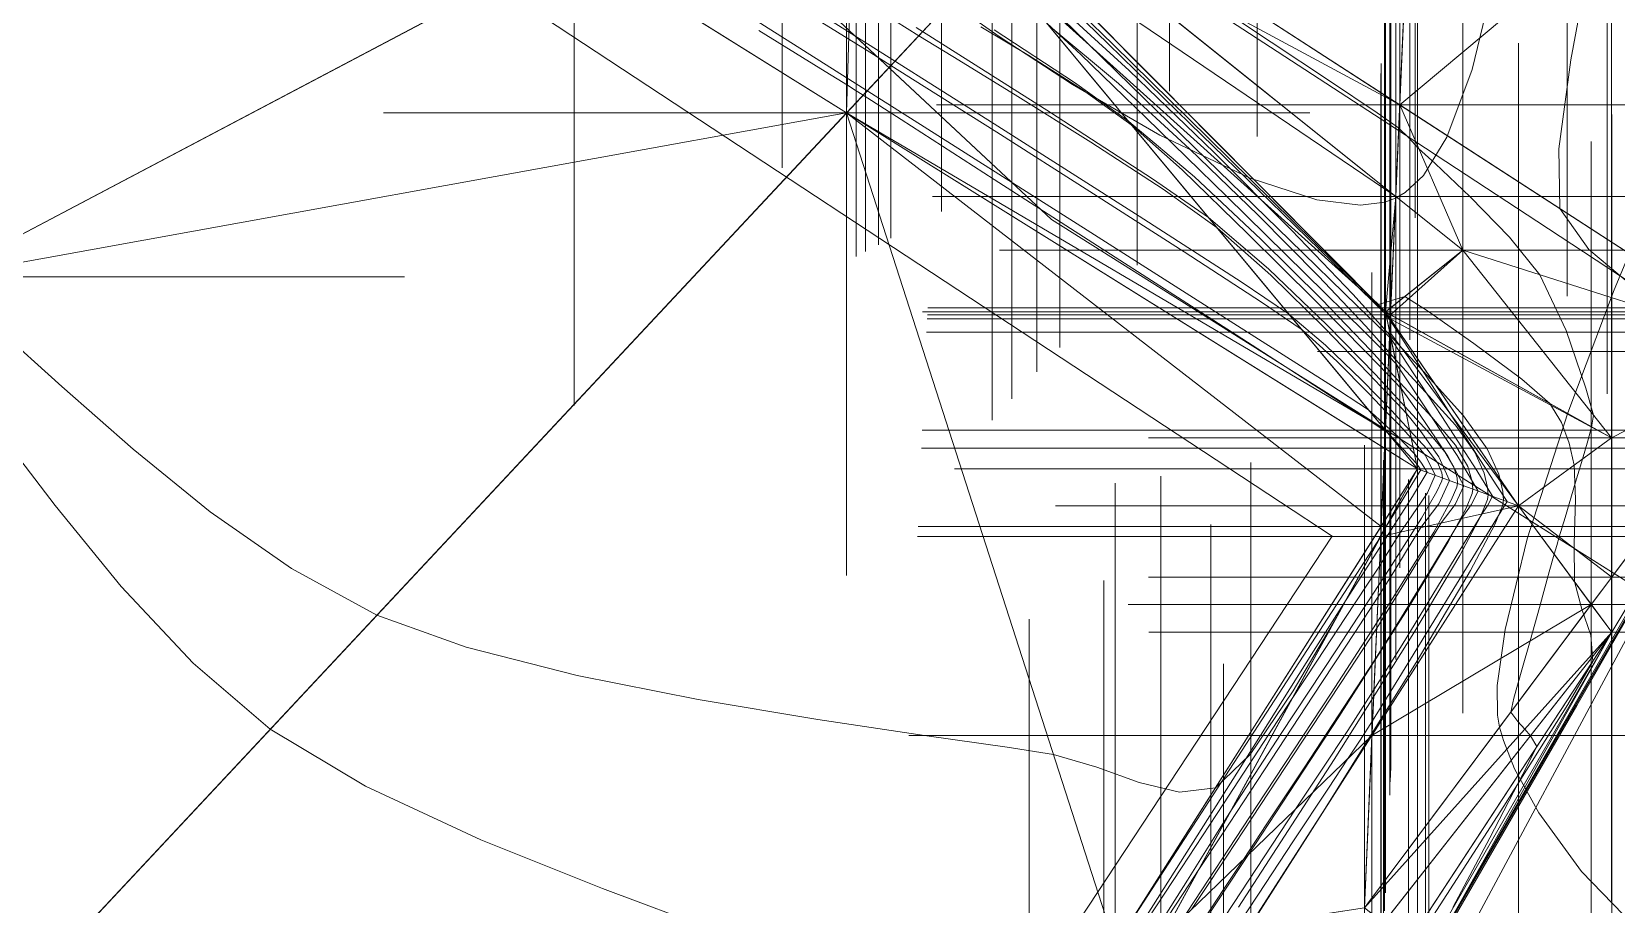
# Model space of a CAD drawing. Header units: metres. Extents: x 7511918 to 7512107, y 4692231 to 4692386.
# Drawn here: x 7512000.7 to 7512010.97, y 4692330.75 to 4692336.41 of the extents above; entities that cross this region are included whole.
import ezdxf

# ---------------------------------------------------------------- set-up
doc = ezdxf.new("R2010")
doc.units = ezdxf.units.M
for name, color, linetype, lineweight in [('E0', 5, 'Continuous', 0), ('E4', 36, 'Continuous', 0), ('germimi  modeli pikat', 1, 'Continuous', 0), ('germimi modeli izo hipse', 11, 'Continuous', 0), ('germimi modeli izo hipse krysore', 11, 'Continuous', 0), ('germimi modeli trek', 1, 'Continuous', 0), ('parcela', 7, 'Continuous', 0), ('Parcela Fqinje', 251, 'Continuous', 0), ('terreni  izohipset themelore', 211, 'Continuous', 0), ('terreni  pikat modelit', 133, 'Continuous', 0), ('terreni izohipset kryesore', 212, 'Continuous', 0), ('terreni trek modelit', 132, 'Continuous', 0), ('Themel pllaka o3 ferizaj pikat', 30, 'Continuous', 0), ('vellimi  izo kryesore', 97, 'Continuous', 0), ('vellimi  pikat', 97, 'Continuous', 0), ('vellimi  trek', 97, 'Continuous', 0), ('vellimi izo themelore', 97, 'Continuous', 0)]:
    doc.layers.add(name, color=color, linetype=linetype, lineweight=lineweight)

msp = doc.modelspace()

# ---------------------------------------------------------------- linework, layer by layer
at = {"layer": 'E0'}
msp.add_polyline3d([(7511985.889, 4692348.979, 609.87), (7511990.108, 4692345.718, 609.956), (7511996.919, 4692341.999, 610.017), (7512000.244, 4692339.46, 610.039), (7512009.681, 4692333.572, 610.386), (7511999.649, 4692317.729, 610.097), (7511986.95, 4692324.418, 610.082), (7511983.234, 4692325.844, 609.9), (7511973.892, 4692318.708, 610.159), (7511969.891, 4692322.577, 609.961), (7511963.499, 4692331.704, 610.011), (7511962.987, 4692333.173, 610.029), (7511963.567, 4692334.532, 610.238), (7511974.871, 4692343.519, 610.106), (7511981.143, 4692348.96, 609.888), (7511983.391, 4692350.91, 609.88)], close=True, dxfattribs=at)
at = {"layer": 'E4'}
msp.add_polyline3d([(7511962.213, 4692332.175, 616.313), (7511962.469, 4692334.342, 617.404), (7511973.702, 4692343.821, 618.238), (7511979.794, 4692349.39, 619.18), (7511983.029, 4692352.493, 619.77), (7511985.077, 4692352.216, 619.726), (7511988.649, 4692349.45, 619.144), (7511997.147, 4692344.168, 618.752), (7512005.565, 4692338.523, 618.335), (7512012.032, 4692334.332, 618.387), (7512009.997, 4692330.538, 619.22)], dxfattribs=at)
at = {"layer": 'germimi  modeli pikat', "color": 1, "linetype": 'Continuous', "lineweight": 0}
for p, q in [((7512009.973, 4692334.139, 617.048), (7512009.973, 4692335.839, 617.048)), ((7512009.473, 4692333.739, 616.984), (7512009.473, 4692335.439, 616.984)), ((7512009.123, 4692334.989, 617.048), (7512010.823, 4692334.989, 617.048)), ((7512010.937, 4692332.922, 617.006), (7512010.937, 4692334.622, 617.006)), ((7512008.623, 4692334.589, 616.984), (7512010.323, 4692334.589, 616.984)), ((7512009.681, 4692332.722, 610.386), (7512009.681, 4692334.422, 610.386)), ((7512010.335, 4692332.482, 616.991), (7512010.335, 4692334.182, 616.991)), ((7512010.087, 4692333.772, 617.006), (7512011.787, 4692333.772, 617.006)), ((7512008.831, 4692333.572, 610.386), (7512010.531, 4692333.572, 610.386)), ((7512009.485, 4692333.332, 616.991), (7512011.185, 4692333.332, 616.991)), ((7512010.939, 4692331.663, 617.006), (7512010.939, 4692333.363, 617.006)), ((7512010.089, 4692332.513, 617.006), (7512011.789, 4692332.513, 617.006))]:
    msp.add_line(p, q, dxfattribs=at)
at = {"layer": 'germimi modeli izo hipse', "color": 11, "linetype": 'Continuous', "lineweight": 0, "elevation": 615}
msp.add_lwpolyline([(7512008.52, 4692330.731), (7512009.14, 4692331.688), (7512009.656, 4692332.508), (7512009.954, 4692333.009), (7512010.09, 4692333.267), (7512010.133, 4692333.373), (7512010.138, 4692333.404), (7512010.134, 4692333.451), (7512010.113, 4692333.544), (7512010.051, 4692333.679), (7512009.926, 4692333.854), (7512009.731, 4692334.069), (7512009.536, 4692334.283), (7512009.345, 4692334.496), (7512009.038, 4692334.82), (7512008.647, 4692335.217), (7512008.204, 4692335.646), (7512007.742, 4692336.069), (7512007.292, 4692336.446)], dxfattribs=at)
at = {"layer": 'germimi modeli izo hipse krysore', "color": 11, "linetype": 'Continuous', "lineweight": 0}
for points, elevation in [([(7512011.14, 4692334.725), (7512010.454, 4692335.178), (7512009.538, 4692335.777), (7512008.549, 4692336.422), (7512007.643, 4692337.009), (7512006.978, 4692337.437), (7512006.712, 4692337.603), (7512006.622, 4692337.574), (7512006.534, 4692337.548), (7512006.415, 4692337.656), (7512006.172, 4692337.896), (7512005.912, 4692338.153), (7512005.738, 4692338.314), (7512005.612, 4692338.403), (7512005.483, 4692338.48), (7512005.35, 4692338.561), (7512005.045, 4692338.76), (7512004.305, 4692339.244), (7512003.255, 4692339.932), (7512002.019, 4692340.742), (7512000.721, 4692341.591)], 618), ([(7512007.78, 4692330.445), (7512008.509, 4692331.6), (7512009.007, 4692332.389), (7512009.217, 4692332.722), (7512009.436, 4692333.063), (7512009.647, 4692333.393), (7512009.742, 4692333.55), (7512009.707, 4692333.609), (7512009.662, 4692333.667), (7512009.55, 4692333.783), (7512009.363, 4692333.954), (7512009.106, 4692334.122), (7512008.467, 4692334.529), (7512007.54, 4692335.118), (7512006.419, 4692335.83), (7512005.197, 4692336.604), (7512003.968, 4692337.383), (7512002.826, 4692338.106), (7512001.865, 4692338.714), (7512001.178, 4692339.149), (7512000.86, 4692339.351), (7512000.613, 4692339.51)], 611), ([(7512009.63, 4692330.44), (7512010.239, 4692331.385), (7512010.655, 4692332.045), (7512010.815, 4692332.324), (7512010.803, 4692332.493), (7512010.744, 4692332.662), (7512010.697, 4692332.841), (7512010.694, 4692333.086), (7512010.704, 4692333.376), (7512010.696, 4692333.596), (7512010.662, 4692333.739), (7512010.612, 4692333.872), (7512010.538, 4692333.995), (7512010.357, 4692334.152), (7512010.046, 4692334.384), (7512009.745, 4692334.595), (7512009.598, 4692334.689), (7512009.512, 4692334.662), (7512009.427, 4692334.636), (7512009.269, 4692334.786), (7512008.875, 4692335.174), (7512008.327, 4692335.715), (7512007.709, 4692336.323), (7512007.102, 4692336.912)], 617), ([(7512008.365, 4692330.254), (7512009.081, 4692331.37), (7512009.678, 4692332.328), (7512010.024, 4692332.913), (7512010.182, 4692333.212), (7512010.231, 4692333.333), (7512010.237, 4692333.368), (7512010.233, 4692333.425), (7512010.207, 4692333.538), (7512010.131, 4692333.702), (7512009.979, 4692333.916), (7512009.742, 4692334.177), (7512009.504, 4692334.437), (7512009.261, 4692334.705), (7512008.863, 4692335.119), (7512008.362, 4692335.622), (7512007.812, 4692336.153), (7512007.265, 4692336.655)], 616), ([(7512007.676, 4692330.093), (7512008.189, 4692330.906), (7512008.461, 4692331.337), (7512008.793, 4692331.85), (7512009.159, 4692332.406), (7512009.497, 4692332.922), (7512009.706, 4692333.253), (7512009.805, 4692333.425), (7512009.837, 4692333.495), (7512009.841, 4692333.513), (7512009.837, 4692333.546), (7512009.811, 4692333.609), (7512009.74, 4692333.701), (7512009.63, 4692333.821), (7512009.514, 4692333.948), (7512009.319, 4692334.147), (7512009.084, 4692334.373), (7512008.845, 4692334.577), (7512008.537, 4692334.785), (7512007.877, 4692335.21), (7512006.962, 4692335.792), (7512005.888, 4692336.471)], 612), ([(7512008.146, 4692330.636), (7512008.637, 4692331.383), (7512009.121, 4692332.118), (7512009.538, 4692332.762), (7512009.785, 4692333.162), (7512009.899, 4692333.369), (7512009.935, 4692333.453), (7512009.94, 4692333.477), (7512009.937, 4692333.513), (7512009.916, 4692333.582), (7512009.858, 4692333.683), (7512009.748, 4692333.813), (7512009.599, 4692333.975), (7512009.411, 4692334.181), (7512009.095, 4692334.504), (7512008.714, 4692334.869), (7512008.327, 4692335.2), (7512007.964, 4692335.452), (7512007.302, 4692335.881), (7512006.433, 4692336.432)], 613), ([(7512008.042, 4692330.248), (7512008.627, 4692331.135), (7512009.17, 4692331.964), (7512009.62, 4692332.669), (7512009.879, 4692333.099), (7512009.998, 4692333.321), (7512010.034, 4692333.413), (7512010.039, 4692333.441), (7512010.034, 4692333.49), (7512010.006, 4692333.586), (7512009.926, 4692333.725), (7512009.773, 4692333.906), (7512009.567, 4692334.129), (7512009.376, 4692334.34), (7512009.061, 4692334.669), (7512008.666, 4692335.061), (7512008.235, 4692335.464), (7512007.81, 4692335.823), (7512007.457, 4692336.076), (7512006.937, 4692336.418)], 614), ([(7512009.37, 4692329.717), (7512010.073, 4692330.931), (7512010.712, 4692332.037), (7512011.235, 4692332.947)], 618)]:
    msp.add_lwpolyline(points, dxfattribs=dict(at, elevation=elevation))
at = {"layer": 'germimi modeli trek', "color": 1, "linetype": 'Continuous', "lineweight": 0}
for points in [[(7511999.649, 4692317.729, 610.097), (7512009.681, 4692333.572, 610.386), (7512000.244, 4692339.46, 610.039)], [(7512005.565, 4692338.523, 618.335), (7512000.244, 4692339.46, 610.039), (7512009.681, 4692333.572, 610.386)], [(7512005.565, 4692338.523, 618.335), (7512009.681, 4692333.572, 610.386), (7512009.473, 4692334.589, 616.984)], [(7512005.565, 4692338.523, 618.335), (7512009.473, 4692334.589, 616.984), (7512009.973, 4692334.989, 617.048)], [(7512005.565, 4692338.523, 618.335), (7512009.973, 4692334.989, 617.048), (7512012.032, 4692334.332, 618.387)], [(7512005.565, 4692338.523, 618.335), (7512012.032, 4692334.332, 618.387), (7512012.964, 4692336.495, 618.664)], [(7512010.937, 4692333.772, 617.006), (7512009.973, 4692334.989, 617.048), (7512009.473, 4692334.589, 616.984)], [(7512012.032, 4692334.332, 618.387), (7512009.973, 4692334.989, 617.048), (7512010.937, 4692333.772, 617.006)], [(7512009.473, 4692334.589, 616.984), (7512009.681, 4692333.572, 610.386), (7512010.335, 4692333.332, 616.991)], [(7512010.937, 4692333.772, 617.006), (7512009.473, 4692334.589, 616.984), (7512010.335, 4692333.332, 616.991)], [(7512012.032, 4692334.332, 618.387), (7512010.939, 4692332.513, 617.006), (7512005.204, 4692322.547, 618.345)], [(7512005.204, 4692322.547, 618.345), (7512011.847, 4692328.753, 619.211), (7512012.032, 4692334.332, 618.387)], [(7512012.032, 4692334.332, 618.387), (7512010.937, 4692333.772, 617.006), (7512010.939, 4692332.513, 617.006)], [(7512010.939, 4692332.513, 617.006), (7512010.937, 4692333.772, 617.006), (7512010.335, 4692333.332, 616.991)], [(7512004.911, 4692324.834, 616.697), (7512009.681, 4692333.572, 610.386), (7511999.649, 4692317.729, 610.097)], [(7512010.335, 4692333.332, 616.991), (7512009.681, 4692333.572, 610.386), (7512004.911, 4692324.834, 616.697)], [(7512004.911, 4692324.834, 616.697), (7512010.939, 4692332.513, 617.006), (7512010.335, 4692333.332, 616.991)], [(7512005.632, 4692324.41, 616.749), (7512010.939, 4692332.513, 617.006), (7512004.911, 4692324.834, 616.697)], [(7512010.939, 4692332.513, 617.006), (7512005.632, 4692324.41, 616.749), (7512005.204, 4692322.547, 618.345)]]:
    msp.add_3dface(points, dxfattribs=at)
at = {"layer": 'parcela', "elevation": 609.752}
msp.add_lwpolyline([(7512014.001, 4692331.061), (7512007.601, 4692322.736), (7511996.728, 4692308.593), (7511996.478, 4692308.808), (7511984.225, 4692318.67), (7511979.511, 4692314.209), (7511960.838, 4692336.459), (7511966.627, 4692340.808), (7511982.769, 4692353.148), (7511985.853, 4692355.253), (7512004.361, 4692337.945), (7512007.31, 4692335.187), (7512013.22, 4692331.467), (7512014.001, 4692331.061)], dxfattribs=at)
at = {"layer": 'Parcela Fqinje', "elevation": 609.752, "flags": 128}
msp.add_lwpolyline([(7512100.154, 4692320.526), (7512099.37, 4692321.114), (7512090.4, 4692328.334), (7512084.23, 4692331.224), (7512078.21, 4692330.164), (7512066.38, 4692329.075), (7512056.28, 4692327.065), (7512044.93, 4692326.926), (7512038.19, 4692326.936), (7512031.28, 4692327.606), (7512025.23, 4692326.976), (7512017.28, 4692329.357), (7512013.22, 4692331.467), (7512007.31, 4692335.187), (7511984.021, 4692356.967), (7511973.491, 4692368.387), (7511969.121, 4692372.097), (7511960.895, 4692377.202)], dxfattribs=at)
at = {"layer": 'terreni  izohipset themelore', "color": 211, "linetype": 'Continuous', "lineweight": 0, "elevation": 619}
for points in [[(7512005.128, 4692330.58), (7512004.4, 4692330.851), (7512003.613, 4692331.166), (7512002.865, 4692331.515), (7512002.248, 4692331.885), (7512001.748, 4692332.312), (7512001.283, 4692332.81), (7512000.855, 4692333.335), (7512000.464, 4692333.845), (7512000.11, 4692334.297), (7511999.795, 4692334.647), (7511999.436, 4692334.962), (7511999.072, 4692335.241), (7511998.708, 4692335.511), (7511998.349, 4692335.795), (7511998.001, 4692336.119), (7511997.698, 4692336.459), (7511997.362, 4692336.875), (7511997.005, 4692337.347), (7511996.634, 4692337.852), (7511996.259, 4692338.371), (7511995.89, 4692338.881), (7511995.535, 4692339.392)], [(7512011.231, 4692335.395), (7512010.955, 4692334.732), (7512010.655, 4692333.934), (7512010.391, 4692333.118), (7512010.247, 4692332.53), (7512010.197, 4692332.167), (7512010.199, 4692331.975), (7512010.212, 4692331.898), (7512010.237, 4692331.81), (7512010.309, 4692331.627), (7512010.466, 4692331.341), (7512010.743, 4692330.961), (7512011.148, 4692330.543)]]:
    msp.add_lwpolyline(points, dxfattribs=at)
at = {"layer": 'terreni  pikat modelit', "color": 133, "linetype": 'Continuous', "lineweight": 0}
msp.add_line((7512009.336, 4692329.876, 619.295), (7512009.336, 4692331.576, 619.295), dxfattribs=at)
at = {"layer": 'terreni izohipset kryesore', "color": 212, "linetype": 'Continuous', "lineweight": 0, "elevation": 620}
msp.add_lwpolyline([(7512006.652, 4692336.597), (7512006.969, 4692336.374), (7512007.446, 4692336.063), (7512008.011, 4692335.734), (7512008.596, 4692335.455), (7512009.029, 4692335.315), (7512009.311, 4692335.281), (7512009.469, 4692335.301), (7512009.538, 4692335.326), (7512009.601, 4692335.363), (7512009.718, 4692335.473), (7512009.871, 4692335.721), (7512010.035, 4692336.161), (7512010.189, 4692336.804)], dxfattribs=at)
at = {"layer": 'terreni trek modelit', "color": 132, "linetype": 'Continuous', "lineweight": 0}
for points in [[(7511996.72, 4692333.022, 618.474), (7512002.147, 4692346.142, 620.702), (7511994.295, 4692337.03, 618.566)], [(7511996.72, 4692333.022, 618.474), (7512009.739, 4692339.9, 620.701), (7512002.147, 4692346.142, 620.702)], [(7511999.8, 4692329.265, 618.444), (7512009.739, 4692339.9, 620.701), (7511996.72, 4692333.022, 618.474)], [(7511999.8, 4692329.265, 618.444), (7512009.336, 4692330.726, 619.295), (7512009.739, 4692339.9, 620.701)], [(7512009.739, 4692339.9, 620.701), (7512009.336, 4692330.726, 619.295), (7512012.032, 4692334.332, 618.387)], [(7512012.964, 4692336.495, 618.664), (7512009.739, 4692339.9, 620.701), (7512012.032, 4692334.332, 618.387)], [(7512011.847, 4692328.753, 619.211), (7512012.032, 4692334.332, 618.387), (7512009.336, 4692330.726, 619.295)]]:
    msp.add_3dface(points, dxfattribs=at)
at = {"layer": 'Themel pllaka o3 ferizaj pikat', "elevation": 609.752, "flags": 128}
msp.add_lwpolyline([(7512009.128, 4692333.136), (7511999.067, 4692317.853), (7511996.7, 4692314.26), (7511986.973, 4692320.665, 0.158744), (7511982.972, 4692321.761, 0.158634), (7511979.093, 4692320.292), (7511976.341, 4692318.082), (7511974.776, 4692320.031), (7511963.942, 4692333.519), (7511984.035, 4692349.657)], format="xyb", close=True, dxfattribs=at)
at = {"layer": 'vellimi  izo kryesore', "color": 97, "linetype": 'Continuous', "lineweight": 0}
for points, elevation in [([(7512008.508, 4692330.599), (7512008.646, 4692330.809), (7512008.877, 4692331.16), (7512009.103, 4692331.503), (7512009.226, 4692331.69), (7512009.308, 4692331.814), (7512009.389, 4692331.939), (7512009.541, 4692332.186), (7512009.827, 4692332.652), (7512010.104, 4692333.104), (7512010.229, 4692333.308), (7512010.26, 4692333.36), (7512010.195, 4692333.462), (7512010.049, 4692333.687), (7512009.899, 4692333.92), (7512009.74, 4692334.167), (7512009.578, 4692334.418), (7512009.503, 4692334.533), (7512009.473, 4692334.577), (7512009.402, 4692334.646), (7512009.299, 4692334.746), (7512009.127, 4692334.914), (7512008.727, 4692335.303), (7512008.208, 4692335.809), (7512007.677, 4692336.326), (7512007.241, 4692336.751)], -3), ([(7512011.057, 4692334.769), (7512010.789, 4692334.994), (7512010.602, 4692335.259), (7512010.596, 4692335.647), (7512010.674, 4692336.224), (7512010.771, 4692336.748)], -1), ([(7512008.371, 4692330.578), (7512008.487, 4692330.755), (7512008.686, 4692331.056), (7512008.889, 4692331.365), (7512009.062, 4692331.626), (7512009.228, 4692331.876), (7512009.398, 4692332.139), (7512009.58, 4692332.432), (7512009.81, 4692332.807), (7512010.008, 4692333.133), (7512010.097, 4692333.279), (7512010.136, 4692333.336), (7512010.167, 4692333.394), (7512010.064, 4692333.56), (7512009.838, 4692333.91), (7512009.612, 4692334.257), (7512009.509, 4692334.415), (7512009.473, 4692334.451), (7512009.292, 4692334.627), (7512008.853, 4692335.054), (7512008.313, 4692335.58), (7512007.824, 4692336.056), (7512007.542, 4692336.331), (7512007.3, 4692336.567)], -4), ([(7512009.908, 4692330.728), (7512010.149, 4692331.181), (7512010.363, 4692331.592), (7512010.454, 4692331.773), (7512010.412, 4692331.841), (7512010.375, 4692331.885), (7512010.331, 4692331.934), (7512010.284, 4692331.994), (7512010.305, 4692332.086), (7512010.357, 4692332.268), (7512010.411, 4692332.457), (7512010.47, 4692332.672), (7512010.534, 4692332.904), (7512010.566, 4692333.019), (7512010.582, 4692333.075), (7512010.598, 4692333.13), (7512010.636, 4692333.256), (7512010.704, 4692333.485), (7512010.748, 4692333.634), (7512010.783, 4692333.753), (7512010.808, 4692333.842), (7512010.82, 4692333.92), (7512010.77, 4692334.095), (7512010.643, 4692334.468), (7512010.473, 4692334.829), (7512010.277, 4692335.074), (7512010.022, 4692335.336), (7512009.795, 4692335.55), (7512009.687, 4692335.649), (7512009.624, 4692335.717), (7512009.558, 4692335.783), (7512009.418, 4692335.879), (7512009.109, 4692336.086), (7512008.732, 4692336.337), (7512008.391, 4692336.565)], -2), ([(7512007.932, 4692330.65), (7512008.151, 4692330.985), (7512008.423, 4692331.401), (7512008.682, 4692331.798), (7512008.864, 4692332.076), (7512009.033, 4692332.332), (7512009.21, 4692332.601), (7512009.357, 4692332.824), (7512009.433, 4692332.941), (7512009.501, 4692333.051), (7512009.569, 4692333.162), (7512009.644, 4692333.268), (7512009.745, 4692333.416), (7512009.794, 4692333.53), (7512009.731, 4692333.659), (7512009.641, 4692333.769), (7512009.561, 4692333.857), (7512009.477, 4692333.942), (7512009.364, 4692334.061), (7512009.158, 4692334.27), (7512008.932, 4692334.472), (7512008.669, 4692334.653), (7512008.169, 4692334.978), (7512007.557, 4692335.37), (7512006.954, 4692335.754), (7512006.484, 4692336.051), (7512006.269, 4692336.187), (7512006.133, 4692336.272), (7512005.996, 4692336.356), (7512005.747, 4692336.51)], -8), ([(7512008.063, 4692330.669), (7512008.161, 4692330.819), (7512008.263, 4692330.975), (7512008.416, 4692331.206), (7512008.689, 4692331.621), (7512009.003, 4692332.098), (7512009.275, 4692332.512), (7512009.424, 4692332.741), (7512009.526, 4692332.904), (7512009.622, 4692333.061), (7512009.701, 4692333.191), (7512009.819, 4692333.344), (7512009.888, 4692333.496), (7512009.819, 4692333.65), (7512009.69, 4692333.829), (7512009.608, 4692333.93), (7512009.546, 4692333.998), (7512009.483, 4692334.063), (7512009.36, 4692334.193), (7512009.082, 4692334.481), (7512008.73, 4692334.828), (7512008.382, 4692335.135), (7512008.033, 4692335.384), (7512007.563, 4692335.69), (7512007.074, 4692335.996), (7512006.669, 4692336.244), (7512006.449, 4692336.379), (7512006.299, 4692336.473)], -7), ([(7512000.474, 4692334.486), (7512000.897, 4692334.106), (7512001.36, 4692333.699), (7512001.858, 4692333.294), (7512002.385, 4692332.925), (7512002.939, 4692332.623), (7512003.517, 4692332.415), (7512004.236, 4692332.232), (7512005.02, 4692332.076), (7512005.795, 4692331.946), (7512006.487, 4692331.843), (7512007.021, 4692331.768), (7512007.322, 4692331.721), (7512007.603, 4692331.638), (7512007.878, 4692331.539), (7512008.138, 4692331.477), (7512008.372, 4692331.505), (7512008.595, 4692331.721), (7512008.874, 4692332.132), (7512009.148, 4692332.598), (7512009.358, 4692332.981), (7512009.442, 4692333.141), (7512009.478, 4692333.199), (7512009.537, 4692333.295), (7512009.644, 4692333.47), (7512009.701, 4692333.565), (7512009.674, 4692333.607), (7512009.588, 4692333.699), (7512009.489, 4692333.802), (7512009.426, 4692333.847), (7512009.36, 4692333.889), (7512009.111, 4692334.05), (7512008.505, 4692334.44), (7512007.721, 4692334.944), (7512006.938, 4692335.448), (7512006.335, 4692335.837), (7512006.089, 4692335.995), (7512006.038, 4692336.026), (7512005.987, 4692336.058), (7512005.814, 4692336.165), (7512005.412, 4692336.414)], -9), ([(7512008.216, 4692330.716), (7512008.336, 4692330.898), (7512008.606, 4692331.307), (7512008.935, 4692331.806), (7512009.235, 4692332.262), (7512009.416, 4692332.54), (7512009.581, 4692332.807), (7512009.738, 4692333.065), (7512009.833, 4692333.221), (7512009.924, 4692333.341), (7512009.981, 4692333.462), (7512009.877, 4692333.655), (7512009.684, 4692333.939), (7512009.575, 4692334.092), (7512009.532, 4692334.138), (7512009.488, 4692334.184), (7512009.349, 4692334.326), (7512009.014, 4692334.666), (7512008.582, 4692335.096), (7512008.155, 4692335.509), (7512007.832, 4692335.797), (7512007.507, 4692336.031), (7512007.163, 4692336.251), (7512006.852, 4692336.437)], -6), ([(7512009.875, 4692330.616), (7512010.001, 4692330.835), (7512010.29, 4692331.336), (7512010.66, 4692331.979), (7512011.028, 4692332.619)], -1)]:
    msp.add_lwpolyline(points, dxfattribs=dict(at, elevation=elevation))
at = {"layer": 'vellimi  pikat', "color": 97, "linetype": 'Continuous', "lineweight": 0}
for p, q in [((7512008.073, 4692336.02, -1.67), (7512008.073, 4692342.02, -1.67)), ((7512008.642, 4692335.726, -1.715), (7512008.642, 4692341.726, -1.715)), ((7512005.565, 4692335.523, -1.757), (7512005.565, 4692341.523, -1.757)), ((7512006.597, 4692335.24, -1.783), (7512006.597, 4692341.24, -1.783)), ((7512009.664, 4692335.199, -1.721), (7512009.664, 4692341.199, -1.721)), ((7512006.105, 4692334.98, -1.931), (7512006.105, 4692340.98, -1.931)), ((7512006.188, 4692335.024, -1.94), (7512006.188, 4692341.024, -1.94)), ((7512006.269, 4692335.067, -1.767), (7512006.269, 4692341.067, -1.767)), ((7512006.043, 4692334.948, -2.658), (7512006.043, 4692340.948, -2.658)), ((7512007.863, 4692334.893, -1.838), (7512007.863, 4692340.893, -1.838)), ((7512010.649, 4692334.69, -1.08), (7512010.649, 4692340.69, -1.08)), ((7512009.63, 4692334.409, -1.803), (7512009.63, 4692340.409, -1.803)), ((7512007.363, 4692334.358, -1.812), (7512007.363, 4692340.358, -1.812)), ((7512007.215, 4692334.2, -2.275), (7512007.215, 4692340.2, -2.275)), ((7512010.909, 4692334.058, -0.947), (7512010.909, 4692340.058, -0.947)), ((7512004.216, 4692333.982, -9.571), (7512004.216, 4692339.982, -9.571)), ((7512007.053, 4692334.025, -2.27), (7512007.053, 4692340.025, -2.27)), ((7512006.924, 4692333.888, -4.352), (7512006.924, 4692339.888, -4.352)), ((7512009.565, 4692332.931, -1.726), (7512009.565, 4692338.931, -1.726)), ((7512005.982, 4692332.88, -9.598), (7512005.982, 4692338.88, -9.598)), ((7512009.539, 4692332.337, -2.827), (7512009.539, 4692338.337, -2.827)), ((7512009.973, 4692331.989, -2.641), (7512009.973, 4692337.989, -2.641)), ((7512009.473, 4692331.589, -2.901), (7512009.473, 4692337.589, -2.901)), ((7512009.507, 4692331.616, -2.903), (7512009.507, 4692337.616, -2.903)), ((7512009.504, 4692331.544, -2.896), (7512009.504, 4692337.544, -2.896)), ((7512009.505, 4692331.571, -2.9), (7512009.505, 4692337.571, -2.9)), ((7512009.5, 4692331.457, -3.737), (7512009.5, 4692337.457, -3.737)), ((7512009.472, 4692330.823, -8.98), (7512009.472, 4692336.823, -8.98)), ((7512010.937, 4692330.772, -1.911), (7512010.937, 4692336.772, -1.911)), ((7512009.467, 4692330.706, -9.374), (7512009.467, 4692336.706, -9.374)), ((7512009.681, 4692330.572, -9.219), (7512009.681, 4692336.572, -9.219)), ((7512010.335, 4692330.332, -2.194), (7512010.335, 4692336.332, -2.194)), ((7512009.445, 4692330.199, -9.295), (7512009.445, 4692336.199, -9.295)), ((7512009.442, 4692330.134, -8.961), (7512009.442, 4692336.134, -8.961)), ((7512002.982, 4692335.88, -9.598), (7512008.982, 4692335.88, -9.598)), ((7512006.565, 4692335.931, -1.726), (7512012.565, 4692335.931, -1.726)), ((7512010.938, 4692329.869, -1.749), (7512010.938, 4692335.869, -1.749)), ((7512010.806, 4692329.693, -1.797), (7512010.806, 4692335.693, -1.797)), ((7512010.939, 4692329.513, -1.8), (7512010.939, 4692335.513, -1.8)), ((7512006.539, 4692335.337, -2.827), (7512012.539, 4692335.337, -2.827)), ((7512006.973, 4692334.989, -2.641), (7512012.973, 4692334.989, -2.641)), ((7511997.117, 4692334.817, -9.004), (7512003.117, 4692334.817, -9.004)), ((7512009.385, 4692328.844, -2.527), (7512009.385, 4692334.844, -2.527)), ((7512006.507, 4692334.616, -2.903), (7512012.507, 4692334.616, -2.903)), ((7512006.473, 4692334.589, -2.901), (7512012.473, 4692334.589, -2.901)), ((7512006.504, 4692334.544, -2.896), (7512012.504, 4692334.544, -2.896)), ((7512006.505, 4692334.571, -2.9), (7512012.505, 4692334.571, -2.9)), ((7512006.5, 4692334.457, -3.737), (7512012.5, 4692334.457, -3.737)), ((7512009.032, 4692334.332), (7512015.032, 4692334.332)), ((7512006.472, 4692333.823, -8.98), (7512012.472, 4692333.823, -8.98)), ((7512006.467, 4692333.706, -9.374), (7512012.467, 4692333.706, -9.374)), ((7512007.937, 4692333.772, -1.911), (7512013.937, 4692333.772, -1.911)), ((7512009.336, 4692327.726, -2.369), (7512009.336, 4692333.726, -2.369)), ((7512008.6, 4692327.613, -2.332), (7512008.6, 4692333.613, -2.332)), ((7512009.46, 4692327.629, -2.361), (7512009.46, 4692333.629, -2.361)), ((7512006.681, 4692333.572, -9.219), (7512012.681, 4692333.572, -9.219)), ((7512008.017, 4692327.524, -6.59), (7512008.017, 4692333.524, -6.59)), ((7512009.622, 4692327.502, -2.343), (7512009.622, 4692333.502, -2.343)), ((7512007.722, 4692327.479, -8.821), (7512007.722, 4692333.479, -8.821)), ((7512009.732, 4692327.415, -1.994), (7512009.732, 4692333.415, -1.994)), ((7512009.753, 4692327.398, -0.908), (7512009.753, 4692333.398, -0.908)), ((7512007.335, 4692333.332, -2.194), (7512013.335, 4692333.332, -2.194)), ((7512006.445, 4692333.199, -9.295), (7512012.445, 4692333.199, -9.295)), ((7512008.342, 4692327.21, -2.292), (7512008.342, 4692333.21, -2.292)), ((7512006.442, 4692333.134, -8.961), (7512012.442, 4692333.134, -8.961)), ((7512007.938, 4692332.869, -1.749), (7512013.938, 4692332.869, -1.749)), ((7512007.649, 4692326.849, -6.016), (7512007.649, 4692332.849, -6.016)), ((7512007.806, 4692332.693, -1.797), (7512013.806, 4692332.693, -1.797)), ((7512007.164, 4692326.598, -8.719), (7512007.164, 4692332.598, -8.719)), ((7512007.939, 4692332.513, -1.8), (7512013.939, 4692332.513, -1.8)), ((7512008.423, 4692326.308, -2.057), (7512008.423, 4692332.308, -2.057)), ((7512006.385, 4692331.844, -2.527), (7512012.385, 4692331.844, -2.527))]:
    msp.add_line(p, q, dxfattribs=at)
at = {"layer": 'vellimi  trek', "color": 97, "linetype": 'Continuous', "lineweight": 0}
for points in [[(7512000.244, 4692339.46, -9.618), (7512000.117, 4692334.817, -9.004), (7512004.216, 4692336.982, -9.571)], [(7512006.043, 4692337.948, -2.658), (7512004.216, 4692336.982, -9.571), (7512005.982, 4692335.88, -9.598)], [(7512006.043, 4692337.948, -2.658), (7512005.982, 4692335.88, -9.598), (7512006.924, 4692336.888, -4.352)], [(7512007.363, 4692337.358, -1.812), (7512009.565, 4692335.931, -1.726), (7512009.63, 4692337.409, -1.803)], [(7512010.909, 4692337.058, -0.947), (7512009.63, 4692337.409, -1.803), (7512009.565, 4692335.931, -1.726)], [(7512007.215, 4692337.2, -2.275), (7512009.565, 4692335.931, -1.726), (7512007.363, 4692337.358, -1.812)], [(7512009.539, 4692335.337, -2.827), (7512007.215, 4692337.2, -2.275), (7512007.053, 4692337.025, -2.27)], [(7512009.539, 4692335.337, -2.827), (7512009.565, 4692335.931, -1.726), (7512007.215, 4692337.2, -2.275)], [(7512004.216, 4692336.982, -9.571), (7512000.117, 4692334.817, -9.004), (7512005.982, 4692335.88, -9.598)], [(7512007.053, 4692337.025, -2.27), (7512006.924, 4692336.888, -4.352), (7512009.473, 4692334.589, -2.901)], [(7512009.473, 4692334.589, -2.901), (7512009.539, 4692335.337, -2.827), (7512007.053, 4692337.025, -2.27)], [(7512009.565, 4692335.931, -1.726), (7512012.032, 4692334.332), (7512010.909, 4692337.058, -0.947)], [(7512012.964, 4692336.495), (7512010.909, 4692337.058, -0.947), (7512012.032, 4692334.332)], [(7512006.924, 4692336.888, -4.352), (7512005.982, 4692335.88, -9.598), (7512009.472, 4692333.823, -8.98)], [(7512009.472, 4692333.823, -8.98), (7512009.473, 4692334.589, -2.901), (7512006.924, 4692336.888, -4.352)], [(7512005.982, 4692335.88, -9.598), (7511999.97, 4692329.447, -8.417), (7512007.722, 4692330.479, -8.821)], [(7512005.982, 4692335.88, -9.598), (7512000.117, 4692334.817, -9.004), (7511999.97, 4692329.447, -8.417)], [(7512009.445, 4692333.199, -9.295), (7512005.982, 4692335.88, -9.598), (7512007.722, 4692330.479, -8.821)], [(7512005.982, 4692335.88, -9.598), (7512009.445, 4692333.199, -9.295), (7512009.467, 4692333.706, -9.374)], [(7512005.982, 4692335.88, -9.598), (7512009.467, 4692333.706, -9.374), (7512009.472, 4692333.823, -8.98)], [(7512009.973, 4692334.989, -2.641), (7512009.565, 4692335.931, -1.726), (7512009.539, 4692335.337, -2.827)], [(7512009.565, 4692335.931, -1.726), (7512009.973, 4692334.989, -2.641), (7512012.032, 4692334.332)], [(7512009.473, 4692334.589, -2.901), (7512009.507, 4692334.616, -2.903), (7512009.539, 4692335.337, -2.827)], [(7512009.973, 4692334.989, -2.641), (7512009.539, 4692335.337, -2.827), (7512009.507, 4692334.616, -2.903)], [(7512009.505, 4692334.571, -2.9), (7512010.937, 4692333.772, -1.911), (7512009.973, 4692334.989, -2.641)], [(7512009.973, 4692334.989, -2.641), (7512009.507, 4692334.616, -2.903), (7512009.505, 4692334.571, -2.9)], [(7512010.937, 4692333.772, -1.911), (7512012.032, 4692334.332), (7512009.973, 4692334.989, -2.641)], [(7512009.473, 4692334.589, -2.901), (7512009.505, 4692334.571, -2.9), (7512009.507, 4692334.616, -2.903)], [(7512009.473, 4692334.589, -2.901), (7512009.472, 4692333.823, -8.98), (7512009.5, 4692334.457, -3.737)], [(7512009.473, 4692334.589, -2.901), (7512009.5, 4692334.457, -3.737), (7512009.504, 4692334.544, -2.896)], [(7512009.473, 4692334.589, -2.901), (7512009.504, 4692334.544, -2.896), (7512009.505, 4692334.571, -2.9)], [(7512009.5, 4692334.457, -3.737), (7512010.335, 4692333.332, -2.194), (7512009.504, 4692334.544, -2.896)], [(7512009.505, 4692334.571, -2.9), (7512009.504, 4692334.544, -2.896), (7512010.937, 4692333.772, -1.911)], [(7512010.937, 4692333.772, -1.911), (7512009.504, 4692334.544, -2.896), (7512010.335, 4692333.332, -2.194)], [(7512009.681, 4692333.572, -9.219), (7512009.5, 4692334.457, -3.737), (7512009.472, 4692333.823, -8.98)], [(7512009.5, 4692334.457, -3.737), (7512009.681, 4692333.572, -9.219), (7512010.335, 4692333.332, -2.194)], [(7512012.032, 4692334.332), (7512009.753, 4692330.398, -0.908), (7512011.847, 4692328.753)], [(7512012.032, 4692334.332), (7512010.939, 4692332.513, -1.8), (7512009.753, 4692330.398, -0.908)], [(7512010.937, 4692333.772, -1.911), (7512010.938, 4692332.869, -1.749), (7512012.032, 4692334.332)], [(7512010.939, 4692332.513, -1.8), (7512012.032, 4692334.332), (7512010.938, 4692332.869, -1.749)], [(7512009.681, 4692333.572, -9.219), (7512009.472, 4692333.823, -8.98), (7512009.467, 4692333.706, -9.374)], [(7512009.681, 4692333.572, -9.219), (7512009.467, 4692333.706, -9.374), (7512009.445, 4692333.199, -9.295)], [(7512010.937, 4692333.772, -1.911), (7512010.335, 4692333.332, -2.194), (7512010.938, 4692332.869, -1.749)], [(7512009.681, 4692333.572, -9.219), (7512009.445, 4692333.199, -9.295), (7512009.442, 4692333.134, -8.961)], [(7512009.681, 4692333.572, -9.219), (7512009.442, 4692333.134, -8.961), (7512010.335, 4692333.332, -2.194)], [(7512009.385, 4692331.844, -2.527), (7512010.335, 4692333.332, -2.194), (7512009.442, 4692333.134, -8.961)], [(7512009.385, 4692331.844, -2.527), (7512010.806, 4692332.693, -1.797), (7512010.335, 4692333.332, -2.194)], [(7512010.335, 4692333.332, -2.194), (7512010.806, 4692332.693, -1.797), (7512010.938, 4692332.869, -1.749)], [(7512009.445, 4692333.199, -9.295), (7512007.722, 4692330.479, -8.821), (7512009.442, 4692333.134, -8.961)], [(7512009.442, 4692333.134, -8.961), (7512007.722, 4692330.479, -8.821), (7512008.017, 4692330.524, -6.59)], [(7512009.442, 4692333.134, -8.961), (7512008.017, 4692330.524, -6.59), (7512009.385, 4692331.844, -2.527)], [(7512010.939, 4692332.513, -1.8), (7512010.938, 4692332.869, -1.749), (7512010.806, 4692332.693, -1.797)], [(7512009.336, 4692330.726, -2.369), (7512010.939, 4692332.513, -1.8), (7512010.806, 4692332.693, -1.797)], [(7512010.806, 4692332.693, -1.797), (7512009.385, 4692331.844, -2.527), (7512009.336, 4692330.726, -2.369)], [(7512009.336, 4692330.726, -2.369), (7512009.46, 4692330.629, -2.361), (7512010.939, 4692332.513, -1.8)], [(7512009.46, 4692330.629, -2.361), (7512009.622, 4692330.502, -2.343), (7512010.939, 4692332.513, -1.8)], [(7512009.622, 4692330.502, -2.343), (7512009.732, 4692330.415, -1.994), (7512010.939, 4692332.513, -1.8)], [(7512009.732, 4692330.415, -1.994), (7512009.753, 4692330.398, -0.908), (7512010.939, 4692332.513, -1.8)], [(7512009.385, 4692331.844, -2.527), (7512008.017, 4692330.524, -6.59), (7512008.6, 4692330.613, -2.332)], [(7512009.385, 4692331.844, -2.527), (7512008.6, 4692330.613, -2.332), (7512009.336, 4692330.726, -2.369)]]:
    msp.add_3dface(points, dxfattribs=at)
at = {"layer": 'vellimi izo themelore', "color": 97, "linetype": 'Continuous', "lineweight": 0, "elevation": -5}
msp.add_lwpolyline([(7512008.3, 4692330.657), (7512008.424, 4692330.845), (7512008.552, 4692331.04), (7512008.705, 4692331.271), (7512008.946, 4692331.634), (7512009.203, 4692332.026), (7512009.407, 4692332.34), (7512009.576, 4692332.611), (7512009.753, 4692332.9), (7512009.896, 4692333.136), (7512009.965, 4692333.25), (7512010.028, 4692333.339), (7512010.074, 4692333.428), (7512009.936, 4692333.658), (7512009.681, 4692334.046), (7512009.542, 4692334.253), (7512009.493, 4692334.305), (7512009.339, 4692334.457), (7512008.953, 4692334.837), (7512008.444, 4692335.337), (7512007.923, 4692335.846), (7512007.499, 4692336.257), (7512007.281, 4692336.459)], dxfattribs=at)

doc.saveas('drawing.dxf')
